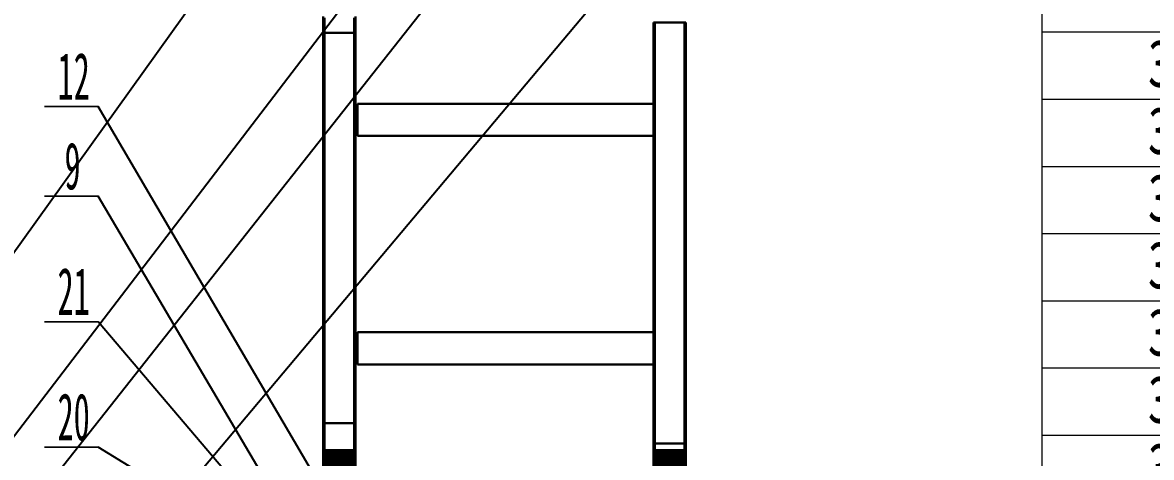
# Model space of a CAD drawing. Header units: millimetres. Extents: x 0 to 4220, y 0 to 2956.
# Drawn here: x 1610 to 2449, y 2086 to 2409 of the extents above; entities that cross this region are included whole.
import ezdxf

# ---------------------------------------------------------------- set-up
doc = ezdxf.new("R2010")
doc.units = ezdxf.units.MM
doc.linetypes.add('SLD-实线', pattern=[0])
doc.layers.add('文字', color=7, linetype='SLD-实线', lineweight=15)
doc.styles.add('SLDTEXTSTYLE0', font='HYSWLONGFANGSONG.TTF')
doc.styles.add('SLDTEXTSTYLE4', font='HYSWLONGFANGSONG.TTF', dxfattribs={"width": 0.67})
doc.styles.get("Standard").update_dxf_attribs({"font": 'HYSWLONGFANGSONG.TTF'})
doc.dimstyles.new('SLDDIMSTYLE0', dxfattribs={"dimtxt": 0, "dimasz": 8, "dimexe": 0, "dimexo": 0.0625, "dimgap": 0, "dimtad": 0, "dimtih": 1, "dimtoh": 1, "dimdec": 0, "dimrnd": 1e-09, "dimzin": 0, "dimdsep": 46, "dimtxsty": 'Standard', "dimblk1": 'DOT', "dimblk2": 'DOT', "dimsah": 1, "dimcen": 0.09, "dimadec": 0, "dimazin": 0, "dimtfac": 8, "dimtdec": 0, "dimtofl": 0, "dimtmove": 0, "dimatfit": 3, "dimldrblk": 'DOT', "dimfxl": 0, "dimfrac": 2, "dimtolj": 1, "dimtzin": 0, "dimarcsym": 0})
doc.dimstyles.new('SLDDIMSTYLE1', dxfattribs={"dimtxt": 0, "dimasz": 30, "dimexe": 0, "dimexo": 0.0625, "dimgap": 0, "dimtad": 0, "dimtih": 1, "dimtoh": 1, "dimdec": 0, "dimrnd": 1e-09, "dimzin": 0, "dimdsep": 46, "dimtxsty": 'Standard', "dimblk1": 'NONE', "dimblk2": 'NONE', "dimsah": 1, "dimcen": 0.09, "dimadec": 0, "dimazin": 0, "dimtfac": 30, "dimtdec": 0, "dimtofl": 0, "dimtmove": 0, "dimatfit": 3, "dimldrblk": 'NONE', "dimfxl": 0, "dimfrac": 2, "dimtolj": 1, "dimtzin": 0, "dimarcsym": 0})
doc.dimstyles.new('SLDDIMSTYLE2', dxfattribs={"dimtxt": 0, "dimasz": 30, "dimexe": 0, "dimexo": 0.0625, "dimgap": 0, "dimtad": 0, "dimtih": 1, "dimtoh": 1, "dimdec": 0, "dimrnd": 1e-09, "dimzin": 0, "dimdsep": 46, "dimtxsty": 'Standard', "dimsah": 1, "dimcen": 0.09, "dimadec": 0, "dimazin": 0, "dimtfac": 30, "dimtdec": 0, "dimtofl": 0, "dimtmove": 0, "dimatfit": 3, "dimfxl": 0, "dimfrac": 2, "dimtolj": 1, "dimtzin": 0, "dimarcsym": 0})

# ---------------------------------------------------------------- blocks, each defined once
blk = doc.blocks.new('SW_TABLEANNOTATION_1')
at = {"color": 0, "linetype": 'SLD-实线', "lineweight": 0}
for p, q in [((0, 0), (0, -2462.64)), ((0, -500), (1751.98, -500)), ((0, -550), (1751.98, -550)), ((0, -600), (1751.98, -600)), ((0, -650), (1751.98, -650)), ((0, -700), (1751.98, -700)), ((0, -750), (1751.98, -750)), ((0, -800), (1751.98, -800))]:
    blk.add_line(p, q, dxfattribs=at)
at = {"color": 0, "linetype": 'SLD-实线', "lineweight": 0, "char_height": 35, "attachment_point": 1, "style": 'SLDTEXTSTYLE0'}
for s, insert in [('37', (78.8, -505.79)), ('36', (78.8, -555.79)), ('35', (78.77, -605.79)), ('34', (78.77, -655.79)), ('33', (78.77, -705.79)), ('32', (78.77, -755.79)), ('31', (78.77, -805.79))]:
    blk.add_mtext(s, dxfattribs=dict(at, insert=insert))
blk = doc.blocks.new('SW_NOTE_13')
at = {"layer": '文字', "color": 0}
for p, q in [((-40, 0), (0, 0)), ((0, 0), (-40, 0)), ((-40, 0), (0, 0)), ((0, 0), (-40, 0)), ((-40, 0), (0, 0)), ((0, 0), (-40, 0))]:
    blk.add_line(p, q, dxfattribs=at)
at = {"layer": '文字', "color": 0, "insert": (-30.26, 40.12), "char_height": 35, "attachment_point": 1, "style": 'SLDTEXTSTYLE4'}
blk.add_mtext('20', dxfattribs=at)
blk = doc.blocks.new('SW_NOTE_14')
at = {"layer": '文字', "color": 0}
for p, q in [((-40, 0), (0, 0)), ((0, 0), (-40, 0)), ((-40, 0), (0, 0)), ((0, 0), (-40, 0)), ((-40, 0), (0, 0)), ((0, 0), (-40, 0))]:
    blk.add_line(p, q, dxfattribs=at)
at = {"layer": '文字', "color": 0, "insert": (-30.26, 40.12), "char_height": 35, "attachment_point": 1, "style": 'SLDTEXTSTYLE4'}
blk.add_mtext('21', dxfattribs=at)
blk = doc.blocks.new('_DOT')
at = {"color": 0, "linetype": 'ByBlock', "lineweight": -2}
blk.add_line((-0.5, 0), (-1, 0), dxfattribs=at)
at = {"color": 0, "linetype": 'ByBlock', "const_width": 0.5}
blk.add_lwpolyline([(-0.25, 0, 1), (0.25, 0, 1)], format="xyb", close=True, dxfattribs=at)
blk = doc.blocks.new('SW_NOTE_15')
at = {"layer": '文字', "color": 0}
for p, q in [((-40, 0), (0, 0)), ((0, 0), (-40, 0)), ((-40, 0), (0, 0)), ((0, 0), (-40, 0)), ((-40, 0), (0, 0)), ((0, 0), (-40, 0))]:
    blk.add_line(p, q, dxfattribs=at)
at = {"layer": '文字', "color": 0, "insert": (-30.26, 40.12), "char_height": 35, "attachment_point": 1, "style": 'SLDTEXTSTYLE4'}
blk.add_mtext('12', dxfattribs=at)
blk = doc.blocks.new('SW_NOTE_16')
at = {"layer": '文字', "color": 0}
for p, q in [((-40, 0), (0, 0)), ((0, 0), (-40, 0)), ((-40, 0), (0, 0)), ((0, 0), (-40, 0)), ((-40, 0), (0, 0)), ((0, 0), (-40, 0))]:
    blk.add_line(p, q, dxfattribs=at)
at = {"layer": '文字', "color": 0, "insert": (-25.1, 40.12), "char_height": 35, "attachment_point": 1, "style": 'SLDTEXTSTYLE4'}
blk.add_mtext('9', dxfattribs=at)
blk = doc.blocks.new('_NONE')

msp = doc.modelspace()

# ---------------------------------------------------------------- hatches: boundary and pattern name
at = {"linetype": 'SLD-实线', "lineweight": 0}
h = msp.add_hatch(dxfattribs=at)
h.set_pattern_fill('ANSI31', scale=0.16666667, style=0)
edge = h.paths.add_edge_path(flags=0)
edge.add_line((1846.36, 2055.85), (1857.76, 2055.85))
edge.add_line((1857.76, 2055.85), (1857.76, 2089.87))
edge.add_spline(control_points=[(1857.76, 2089.87), (1857.76, 2089.96), (1857.75, 2090.06), (1857.73, 2090.15), (1857.7, 2090.27), (1857.66, 2090.4), (1857.59, 2090.5), (1857.54, 2090.6), (1857.47, 2090.69), (1857.39, 2090.77), (1857.32, 2090.83), (1857.24, 2090.89), (1857.15, 2090.94), (1857.06, 2090.98), (1856.97, 2091.01), (1856.87, 2091.02), (1856.83, 2091.03), (1856.8, 2091.03), (1856.76, 2091.03)], knot_values=[0.000639, 0.000639, 0.000639, 0.000639, 0.000782, 0.000782, 0.000782, 0.000972, 0.000972, 0.000972, 0.001138, 0.001138, 0.001138, 0.001288, 0.001288, 0.001288, 0.001433, 0.001433, 0.001433, 0.00149, 0.00149, 0.00149, 0.00149], weights=[1, 1, 1, 1, 1, 1, 1, 1, 1, 1, 1, 1, 1, 1, 1, 1, 1, 1, 1], degree=3, periodic=0)
edge.add_line((1856.76, 2091.03), (1834.76, 2091.03))
edge.add_spline(control_points=[(1834.76, 2091.03), (1834.72, 2091.03), (1834.68, 2091.03), (1834.64, 2091.02), (1834.52, 2091), (1834.41, 2090.96), (1834.31, 2090.9), (1834.19, 2090.83), (1834.08, 2090.73), (1834, 2090.62), (1833.91, 2090.5), (1833.85, 2090.37), (1833.81, 2090.22), (1833.77, 2090.11), (1833.76, 2089.99), (1833.76, 2089.87)], knot_values=[0.001824, 0.001824, 0.001824, 0.001824, 0.001885, 0.001885, 0.001885, 0.002065, 0.002065, 0.002065, 0.002276, 0.002276, 0.002276, 0.002504, 0.002504, 0.002504, 0.002686, 0.002686, 0.002686, 0.002686], weights=[1, 1, 1, 1, 1, 1, 1, 1, 1, 1, 1, 1, 1, 1, 1, 1], degree=3, periodic=0)
edge.add_line((1833.76, 2089.87), (1833.76, 2057.35))
edge.add_line((1833.76, 2057.35), (1834.76, 2056.35))
edge.add_line((1834.76, 2056.35), (1841.76, 2056.35))
edge.add_line((1841.76, 2056.35), (1841.76, 2051.35))
edge.add_line((1841.76, 2051.35), (1846.36, 2051.35))
edge.add_line((1846.36, 2051.35), (1846.36, 2055.85))
h = msp.add_hatch(dxfattribs=at)
h.set_pattern_fill('ANSI31', scale=0.16666667, style=0)
edge = h.paths.add_edge_path(flags=0)
edge.add_line((2090.76, 2055.85), (2090.76, 2051.35))
edge.add_line((2090.76, 2051.35), (2095.36, 2051.35))
edge.add_line((2095.36, 2051.35), (2095.36, 2056.35))
edge.add_line((2095.36, 2056.35), (2102.36, 2056.35))
edge.add_line((2102.36, 2056.35), (2103.36, 2057.35))
edge.add_line((2103.36, 2057.35), (2103.36, 2089.87))
edge.add_spline(control_points=[(2103.36, 2089.87), (2103.36, 2089.9), (2103.36, 2089.94), (2103.35, 2089.98), (2103.34, 2090.13), (2103.3, 2090.27), (2103.24, 2090.41), (2103.18, 2090.54), (2103.1, 2090.66), (2102.99, 2090.77), (2102.91, 2090.84), (2102.82, 2090.9), (2102.72, 2090.95), (2102.62, 2090.99), (2102.51, 2091.02), (2102.41, 2091.03), (2102.39, 2091.03), (2102.37, 2091.03), (2102.36, 2091.03)], knot_values=[0.000524, 0.000524, 0.000524, 0.000524, 0.000579, 0.000579, 0.000579, 0.000801, 0.000801, 0.000801, 0.00102, 0.00102, 0.00102, 0.001183, 0.001183, 0.001183, 0.001346, 0.001346, 0.001346, 0.00137, 0.00137, 0.00137, 0.00137], weights=[1, 1, 1, 1, 1, 1, 1, 1, 1, 1, 1, 1, 1, 1, 1, 1, 1, 1, 1], degree=3, periodic=0)
edge.add_line((2102.36, 2091.03), (2080.36, 2091.03))
edge.add_spline(control_points=[(2080.36, 2091.03), (2080.29, 2091.03), (2080.22, 2091.02), (2080.15, 2091), (2080.06, 2090.98), (2079.97, 2090.94), (2079.88, 2090.89), (2079.8, 2090.84), (2079.72, 2090.77), (2079.65, 2090.69), (2079.58, 2090.6), (2079.52, 2090.5), (2079.47, 2090.4), (2079.42, 2090.28), (2079.38, 2090.15), (2079.37, 2090.02), (2079.36, 2089.97), (2079.36, 2089.92), (2079.36, 2089.87)], knot_values=[0.001813, 0.001813, 0.001813, 0.001813, 0.001918, 0.001918, 0.001918, 0.002062, 0.002062, 0.002062, 0.002215, 0.002215, 0.002215, 0.002387, 0.002387, 0.002387, 0.002583, 0.002583, 0.002583, 0.002658, 0.002658, 0.002658, 0.002658], weights=[1, 1, 1, 1, 1, 1, 1, 1, 1, 1, 1, 1, 1, 1, 1, 1, 1, 1, 1], degree=3, periodic=0)
edge.add_line((2079.36, 2089.87), (2079.36, 2055.85))
edge.add_line((2079.36, 2055.85), (2090.76, 2055.85))

# ---------------------------------------------------------------- linework, layer by layer
at = {"color": 7, "linetype": 'SLD-实线', "lineweight": 30}
for p, q in [((1833.76, 2401.58), (1833.76, 2413.83)), ((1857.76, 2413.83), (1857.76, 2401.58)), ((2079.36, 2096.15), (2079.36, 2409.25)), ((2079.36, 2409.25), (2080.36, 2409.25)), ((2080.36, 2409.25), (2080.36, 2096.15)), ((2102.36, 2409.25), (2080.36, 2409.25)), ((2102.36, 2096.15), (2102.36, 2409.25)), ((2102.36, 2409.25), (2103.36, 2409.25)), ((2103.36, 2409.25), (2103.36, 2096.15)), ((1833.76, 2111.26), (1833.76, 2401.58)), ((1833.76, 2401.58), (1834.76, 2401.58)), ((1834.76, 2401.58), (1834.76, 2111.26)), ((1856.76, 2401.58), (1834.76, 2401.58)), ((1856.76, 2111.26), (1856.76, 2401.58)), ((1856.76, 2401.58), (1857.76, 2401.58)), ((1857.76, 2401.58), (1857.76, 2111.26)), ((1859.36, 2341.85), (1857.76, 2341.85)), ((2079.36, 2348.85), (1859.36, 2348.85)), ((1859.36, 2336.85), (1859.36, 2348.85)), ((1859.36, 2324.85), (1859.36, 2336.85)), ((1857.76, 2331.85), (1859.36, 2331.85)), ((1859.36, 2324.85), (2079.36, 2324.85)), ((2079.36, 2178.85), (1859.36, 2178.85)), ((1859.36, 2166.85), (1859.36, 2178.85)), ((1859.36, 2171.85), (1857.76, 2171.85)), ((1859.36, 2154.85), (1859.36, 2166.85)), ((1857.76, 2161.85), (1859.36, 2161.85)), ((1859.36, 2154.85), (2079.36, 2154.85)), ((1834.76, 2111.26), (1833.76, 2111.26)), ((1833.76, 2089.87), (1833.76, 2111.26)), ((1834.76, 2111.26), (1856.76, 2111.26)), ((1857.76, 2111.26), (1856.76, 2111.26)), ((1857.76, 2111.26), (1857.76, 2089.87)), ((1833.76, 2057.35), (1833.76, 2089.87)), ((1834.76, 2091.03), (1856.76, 2091.03)), ((1857.76, 2079.2), (1857.76, 2089.87)), ((2080.36, 2096.15), (2079.36, 2096.15)), ((2079.36, 2089.87), (2079.36, 2096.15)), ((2079.36, 2089.87), (2079.36, 2055.85)), ((2080.36, 2096.15), (2102.36, 2096.15)), ((2102.36, 2091.03), (2080.36, 2091.03)), ((2103.36, 2096.15), (2102.36, 2096.15)), ((2103.36, 2096.15), (2103.36, 2089.87)), ((2103.36, 2089.87), (2103.36, 2057.35))]:
    msp.add_line(p, q, dxfattribs=at)
at = {"color": 8, "linetype": 'SLD-实线', "lineweight": 30}
for p, q in [((1834.76, 2412.67), (1834.76, 2401.58)), ((1856.76, 2401.73), (1856.76, 2412.67)), ((1834.76, 2111.26), (1834.76, 2091.03)), ((1856.76, 2091.03), (1856.76, 2111.26)), ((2080.36, 2095.91), (2080.36, 2091.03)), ((2102.36, 2091.03), (2102.36, 2096.15))]:
    msp.add_line(p, q, dxfattribs=at)
at = {"color": 7, "linetype": 'SLD-实线', "lineweight": 30}
for points, knots in [([(1833.76, 2089.87), (1833.77, 2089.99), (1833.79, 2090.26), (1833.97, 2090.63), (1834.27, 2090.91), (1834.56, 2091.02), (1834.72, 2091.03), (1834.76, 2091.03)], [0, 0, 0, 0, 0.2113031, 0.4750409, 0.7198303, 0.928211, 1, 1, 1, 1]), ([(1856.76, 2091.03), (1856.8, 2091.03), (1856.93, 2091.02), (1857.16, 2090.95), (1857.41, 2090.77), (1857.62, 2090.5), (1857.74, 2090.18), (1857.75, 2089.96), (1857.76, 2089.87)], [0, 0, 0, 0, 0.067227, 0.23777, 0.413748, 0.608891, 0.831593, 1, 1, 1, 1]), ([(2080.36, 2091.03), (2080.29, 2091.02), (2080.12, 2091.01), (2079.87, 2090.9), (2079.63, 2090.69), (2079.45, 2090.39), (2079.37, 2090.1), (2079.36, 2089.92), (2079.36, 2089.87)], [0, 0, 0, 0, 0.123981, 0.294483, 0.475515, 0.679147, 0.911484, 1, 1, 1, 1]), ([(2103.36, 2089.87), (2103.36, 2089.9), (2103.35, 2090.09), (2103.27, 2090.42), (2103.04, 2090.76), (2102.73, 2090.97), (2102.5, 2091.03), (2102.37, 2091.03), (2102.36, 2091.03)], [0, 0, 0, 0, 0.064838, 0.327154, 0.585855, 0.778453, 0.971783, 1, 1, 1, 1])]:
    msp.add_open_spline(points, degree=3, knots=knots, dxfattribs=at)

# ---------------------------------------------------------------- block references
at = {"color": 7, "linetype": 'SLD-实线', "lineweight": 0}
msp.add_blockref('SW_TABLEANNOTATION_1', (2367.97, 2902.24), dxfattribs=at)
at = {"layer": '文字'}
for name, p in [('SW_NOTE_15', (1666.67, 2346.67)), ('SW_NOTE_16', (1666.67, 2280)), ('SW_NOTE_14', (1666.67, 2186.67)), ('SW_NOTE_13', (1666.67, 2093.33))]:
    msp.add_blockref(name, p, dxfattribs=at)

# ---------------------------------------------------------------- leaders
at = {"layer": '文字', "has_arrowhead": 0}
for points in [[(2065.01, 2617.49), (0, 0)], [(1873.3, 2614.04), (0, 0)], [(2105.62, 2507.56), (0, 0)], [(1913.24, 2506.43), (0, 0)]]:
    msp.add_leader(points, dimstyle='SLDDIMSTYLE1', dxfattribs=at)
at = {"layer": '文字'}
for points, dimstyle in [([(1843.02, 2045.67), (1666.67, 2346.67)], 'SLDDIMSTYLE0'), ([(1793.47, 2064.7), (1666.67, 2280)], 'SLDDIMSTYLE0'), ([(1786.08, 2045.93), (1666.67, 2186.67)], 'SLDDIMSTYLE0'), ([(1789.76, 2017.83), (1666.67, 2093.33)], 'SLDDIMSTYLE2')]:
    msp.add_leader(points, dimstyle=dimstyle, dxfattribs=at)

doc.saveas('drawing.dxf')
